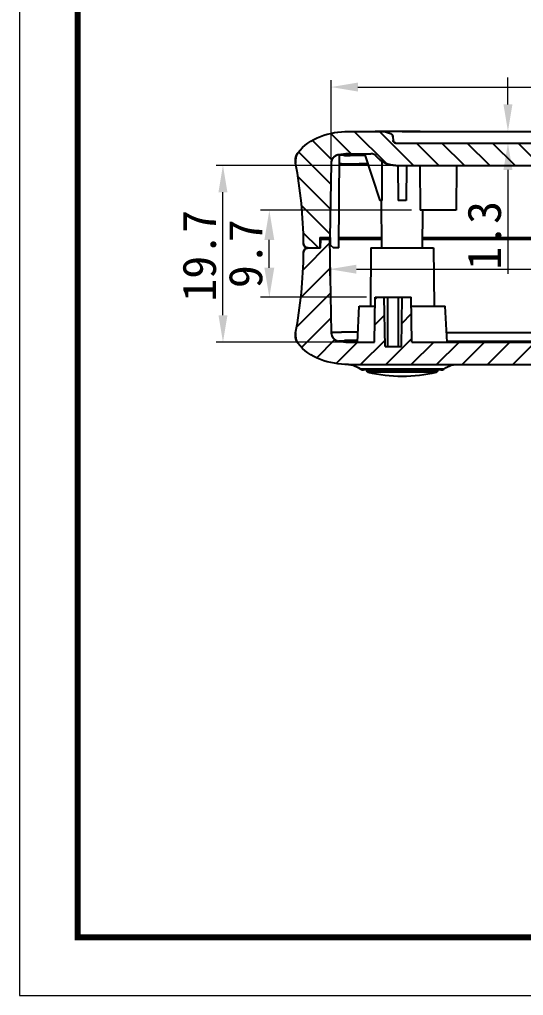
# Model space of a CAD drawing. Header units: millimetres. Extents: x 209 to 585, y 129 to 391.
# Drawn here: x 208.6 to 264.8, y 129.4 to 238.2 of the extents above; entities that cross this region are included whole.
import ezdxf

# ---------------------------------------------------------------- set-up
doc = ezdxf.new("R2010")
doc.units = ezdxf.units.MM
doc.layers.add('02___PRT_ALL_AXES', color=7, linetype='Continuous')
doc.layers.add('06___PRT_ALL_SURFS', color=7, linetype='Continuous')
doc.layers.add('dim', color=82, linetype='Continuous', lineweight=9)
doc.layers.add('from', color=7, linetype='Continuous', lineweight=13)
doc.styles.add('宋体', font='SimSun.ttf')
doc.dimstyles.new('YanXiu', dxfattribs={"dimscale": 1.5, "dimtxt": 2.5, "dimasz": 2.2, "dimexe": 0.65, "dimexo": 0.65, "dimgap": 0.5, "dimtad": 1, "dimdsep": 46, "dimtxsty": '宋体', "dimcen": 0, "dimclrd": 3, "dimclre": 3, "dimclrt": 3, "dimazin": 2, "dimtfac": 1, "dimtofl": 0, "dimtmove": 0, "dimatfit": 3, "dimfxl": 0, "dimlwd": 5, "dimlwe": 5, "dimarcsym": 0})

# ---------------------------------------------------------------- blocks, each defined once
blk = doc.blocks.new('*D7')
at = {"layer": 'Defpoints', "color": 0}
for p in [(231.24, 221.94), (250.74, 221.94), (245.23, 202.24)]:
    blk.add_point(p, dxfattribs=at)
at = {"layer": 'dim', "color": 3, "lineweight": 5}
for p, q in [((249.99, 221.94), (230.49, 221.94)), ((231.24, 205.24), (231.24, 218.94)), ((244.48, 202.24), (230.49, 202.24))]:
    blk.add_line(p, q, dxfattribs=at)
at = {"layer": 'dim', "color": 3}
for points in [[(230.74, 218.94), (231.74, 218.94), (231.24, 221.94)], [(230.74, 205.24), (231.74, 205.24), (231.24, 202.24)]]:
    blk.add_solid(points, dxfattribs=at)
at = {"layer": 'dim', "color": 3, "insert": (228.62, 211.86), "char_height": 3.75, "attachment_point": 5, "rotation": 90, "style": '宋体'}
blk.add_mtext('19.7', dxfattribs=at)
blk = doc.blocks.new('*D8')
at = {"layer": 'Defpoints', "color": 0}
for p in [(313.14, 230.68), (313.14, 222.39), (243.29, 221.94)]:
    blk.add_point(p, dxfattribs=at)
at = {"layer": 'dim', "color": 3, "lineweight": 5}
for p, q in [((243.29, 222.69), (243.29, 231.43)), ((246.29, 230.68), (310.14, 230.68)), ((313.14, 223.14), (313.14, 231.43))]:
    blk.add_line(p, q, dxfattribs=at)
at = {"layer": 'dim', "color": 3}
for points in [[(246.29, 231.18), (246.29, 230.18), (243.29, 230.68)], [(310.14, 231.18), (310.14, 230.18), (313.14, 230.68)]]:
    blk.add_solid(points, dxfattribs=at)
at = {"layer": 'dim', "color": 3, "insert": (278.21, 233.31), "char_height": 3.75, "attachment_point": 5, "style": '宋体'}
blk.add_mtext('69.85', dxfattribs=at)
blk = doc.blocks.new('*D26')
at = {"color": 3, "lineweight": 5}
for p, q in [((252.26, 216.94), (235.43, 216.94)), ((236.41, 210.54), (236.41, 213.64)), ((247.26, 207.24), (235.43, 207.24))]:
    blk.add_line(p, q, dxfattribs=at)
at = {"color": 3}
for points in [[(235.86, 213.64), (236.96, 213.64), (236.41, 216.94)], [(235.86, 210.54), (236.96, 210.54), (236.41, 207.24)]]:
    blk.add_solid(points, dxfattribs=at)
at = {"layer": 'Defpoints', "color": 0}
for p in [(236.41, 216.94), (253.23, 216.94), (248.23, 207.24)]:
    blk.add_point(p, dxfattribs=at)
at = {"color": 3, "insert": (233.78, 212.09), "char_height": 3.75, "attachment_point": 5, "rotation": 90, "style": '宋体'}
blk.add_mtext('9.7', dxfattribs=at)
blk = doc.blocks.new('*D37')
at = {"layer": 'Defpoints', "color": 0}
for p in [(251.23, 225.74), (258.48, 224.44), (263.02, 224.44)]:
    blk.add_point(p, dxfattribs=at)
at = {"layer": 'dim', "color": 3, "lineweight": 5}
for p, q in [((263.02, 228.74), (263.02, 231.74)), ((251.98, 225.74), (263.77, 225.74)), ((259.23, 224.44), (263.77, 224.44)), ((263.02, 221.44), (263.02, 209.87))]:
    blk.add_line(p, q, dxfattribs=at)
at = {"layer": 'dim', "color": 3}
for points in [[(262.52, 228.74), (263.52, 228.74), (263.02, 225.74)], [(262.52, 221.44), (263.52, 221.44), (263.02, 224.44)]]:
    blk.add_solid(points, dxfattribs=at)
at = {"layer": 'dim', "color": 3, "insert": (260.4, 214.15), "char_height": 3.75, "attachment_point": 5, "rotation": 90, "style": '宋体'}
blk.add_mtext('1.3', dxfattribs=at)
blk = doc.blocks.new('*D38')
at = {"layer": 'Defpoints', "color": 0}
for p in [(243.13, 213.74), (313.33, 213.74), (313.33, 210.37)]:
    blk.add_point(p, dxfattribs=at)
at = {"layer": 'dim', "color": 3, "lineweight": 5}
for p, q in [((243.13, 212.99), (243.13, 209.62)), ((313.33, 212.99), (313.33, 209.62)), ((246.13, 210.37), (310.33, 210.37))]:
    blk.add_line(p, q, dxfattribs=at)
at = {"layer": 'dim', "color": 3}
for points in [[(246.13, 210.87), (246.13, 209.87), (243.13, 210.37)], [(310.33, 210.87), (310.33, 209.87), (313.33, 210.37)]]:
    blk.add_solid(points, dxfattribs=at)
at = {"layer": 'dim', "color": 3, "insert": (278.23, 212.99), "char_height": 3.75, "attachment_point": 5, "style": '宋体'}
blk.add_mtext('70.2', dxfattribs=at)

msp = doc.modelspace()

# ---------------------------------------------------------------- hatches: boundary and pattern name
at = {"linetype": 'Continuous'}
h = msp.add_hatch(dxfattribs=at)
h.set_pattern_fill('DEFAULT__2', color=2, scale=2, angle=135, style=0, pattern_type=0)
h.set_pattern_definition([(135, (174.3727, 136.0105), (-1.414214, -1.414214), [])])
edge = h.paths.add_edge_path()
edge.add_line((240.728, 212.736), (242.03, 212.736))
edge.add_spline(control_points=[(240.728, 212.736), (240.437, 212.736), (240.231, 212.94), (240.228, 213.231)], knot_values=[0, 0, 0, 0, 1, 1, 1, 1], weights=[1, 0.8070495, 0.8070495, 1], degree=3, periodic=0)
edge.add_arc((189.68, 212.731), 50.55, 0.56679, 10.78594)
edge.add_spline(control_points=[(239.337, 222.191), (239.258, 222.607), (239.352, 223.02), (239.603, 223.361)], knot_values=[0, 0, 0, 0, 1, 1, 1, 1], weights=[1, 0.9443109, 0.9443109, 1], degree=3, periodic=0)
edge.add_spline(control_points=[(239.603, 223.361), (240.783, 224.963), (243.238, 225.736), (245.23, 225.736)], knot_values=[0, 0, 0, 0, 1, 1, 1, 1], degree=3, periodic=0)
edge.add_line((245.23, 225.736), (248.23, 225.736))
edge.add_spline(control_points=[(248.23, 225.736), (249.223, 225.736), (249.827, 225.621), (250.108, 225.336)], knot_values=[0, 0, 0, 0, 1, 1, 1, 1], degree=3, periodic=0)
edge.add_spline(control_points=[(250.108, 225.336), (250.16, 225.283), (250.189, 225.215), (250.193, 225.141)], knot_values=[0, 0, 0, 0, 1, 1, 1, 1], weights=[1, 0.956699, 0.956699, 1], degree=3, periodic=0)
edge.add_line((250.193, 225.141), (250.215, 224.72))
edge.add_spline(control_points=[(250.515, 224.436), (250.346, 224.436), (250.224, 224.552), (250.215, 224.72)], knot_values=[0, 0, 0, 0, 1, 1, 1, 1], weights=[1, 0.8169162, 0.8169162, 1], degree=3, periodic=0)
edge.add_line((250.515, 224.436), (305.946, 224.436))
edge.add_spline(control_points=[(305.946, 224.436), (306.114, 224.436), (306.236, 224.552), (306.245, 224.72)], knot_values=[0, 0, 0, 0, 1, 1, 1, 1], weights=[1, 0.8169162, 0.8169162, 1], degree=3, periodic=0)
edge.add_line((306.267, 225.141), (306.245, 224.72))
edge.add_spline(control_points=[(306.267, 225.141), (306.271, 225.215), (306.301, 225.283), (306.353, 225.336)], knot_values=[0, 0, 0, 0, 1, 1, 1, 1], weights=[1, 0.956699, 0.956699, 1], degree=3, periodic=0)
edge.add_spline(control_points=[(306.353, 225.336), (306.633, 225.621), (307.238, 225.736), (308.23, 225.736)], knot_values=[0, 0, 0, 0, 1, 1, 1, 1], degree=3, periodic=0)
edge.add_line((308.23, 225.736), (311.23, 225.736))
edge.add_spline(control_points=[(311.23, 225.736), (313.223, 225.736), (315.677, 224.963), (316.857, 223.361)], knot_values=[0, 0, 0, 0, 1, 1, 1, 1], degree=3, periodic=0)
edge.add_spline(control_points=[(316.857, 223.361), (317.109, 223.02), (317.203, 222.607), (317.123, 222.191)], knot_values=[0, 0, 0, 0, 1, 1, 1, 1], weights=[1, 0.9443109, 0.9443109, 1], degree=3, periodic=0)
edge.add_arc((366.641, 212.754), 50.409, 169.2108, 169.83864)
edge.add_spline(control_points=[(317.023, 221.648), (316.978, 221.398), (316.784, 221.236), (316.531, 221.236)], knot_values=[0, 0, 0, 0, 1, 1, 1, 1], weights=[1, 0.8446327, 0.8446327, 1], degree=3, periodic=0)
edge.add_line((316.531, 221.236), (315.156, 221.236))
edge.add_line((315.156, 221.236), (315.126, 222.386))
edge.add_line((315.126, 222.386), (313.136, 222.386))
edge.add_spline(control_points=[(313.136, 222.386), (313.039, 222.777), (312.746, 223.054), (312.349, 223.128)], knot_values=[0, 0, 0, 0, 1, 1, 1, 1], weights=[1, 0.8940237, 0.8940237, 1], degree=3, periodic=0)
edge.add_spline(control_points=[(312.349, 223.128), (311.96, 223.2), (311.572, 223.236), (311.23, 223.236)], knot_values=[0, 0, 0, 0, 1, 1, 1, 1], degree=3, periodic=0)
edge.add_line((308.73, 223.236), (311.23, 223.236))
edge.add_spline(control_points=[(308.73, 223.236), (308.665, 223.236), (308.539, 223.222), (308.369, 223.166), (308.227, 223.084), (308.158, 223.019), (308.131, 222.986)], knot_values=[0, 0, 0, 0, 0.25, 0.5, 0.75, 1, 1, 1, 1], degree=3, periodic=0)
edge.add_spline(control_points=[(305.946, 221.936), (306.811, 221.936), (307.591, 222.31), (308.131, 222.986)], knot_values=[0, 0, 0, 0, 1, 1, 1, 1], weights=[1, 0.9342585, 0.9342585, 1], degree=3, periodic=0)
edge.add_line((250.515, 221.936), (305.946, 221.936))
edge.add_spline(control_points=[(250.515, 221.936), (249.65, 221.936), (248.87, 222.31), (248.329, 222.986)], knot_values=[0, 0, 0, 0, 1, 1, 1, 1], weights=[1, 0.9342585, 0.9342585, 1], degree=3, periodic=0)
edge.add_spline(control_points=[(248.329, 222.986), (248.302, 223.019), (248.233, 223.084), (248.092, 223.166), (247.922, 223.222), (247.795, 223.236), (247.73, 223.236)], knot_values=[0, 0, 0, 0, 0.25, 0.5, 0.75, 1, 1, 1, 1], degree=3, periodic=0)
edge.add_line((245.23, 223.236), (247.73, 223.236))
edge.add_spline(control_points=[(245.23, 223.236), (244.888, 223.236), (244.5, 223.2), (244.111, 223.128)], knot_values=[0, 0, 0, 0, 1, 1, 1, 1], degree=3, periodic=0)
edge.add_spline(control_points=[(244.111, 223.128), (243.624, 223.037), (243.303, 222.658), (243.295, 222.162)], knot_values=[0, 0, 0, 0, 1, 1, 1, 1], weights=[1, 0.8498129, 0.8498129, 1], degree=3, periodic=0)
edge.add_line((243.295, 222.162), (243.15, 213.886))
edge.add_line((242.06, 213.886), (243.15, 213.886))
edge.add_line((242.06, 213.886), (242.03, 212.736))
h = msp.add_hatch(dxfattribs=at)
h.set_pattern_fill('DEFAULT__1', color=2, scale=2, angle=45, style=0, pattern_type=0)
h.set_pattern_definition([(45, (174.3727, 136.0105), (-1.414214, 1.414214), [])])
edge = h.paths.add_edge_path()
edge.add_line((245.23, 199.736), (265.73, 199.736))
edge.add_spline(control_points=[(245.23, 199.736), (243.238, 199.736), (240.783, 200.509), (239.603, 202.11)], knot_values=[0, 0, 0, 0, 1, 1, 1, 1], degree=3, periodic=0)
edge.add_spline(control_points=[(239.603, 202.11), (239.352, 202.451), (239.258, 202.865), (239.337, 203.281)], knot_values=[0, 0, 0, 0, 1, 1, 1, 1], weights=[1, 0.9443109, 0.9443109, 1], degree=3, periodic=0)
edge.add_arc((189.68, 212.741), 50.55, 349.21406, 359.43321)
edge.add_spline(control_points=[(240.228, 212.241), (240.231, 212.531), (240.437, 212.736), (240.728, 212.736)], knot_values=[0, 0, 0, 0, 1, 1, 1, 1], weights=[1, 0.8070495, 0.8070495, 1], degree=3, periodic=0)
edge.add_line((240.728, 212.736), (242.13, 212.736))
edge.add_line((242.13, 212.736), (242.156, 213.736))
edge.add_line((243.13, 213.736), (242.156, 213.736))
edge.add_line((243.13, 213.736), (243.312, 203.306))
edge.add_spline(control_points=[(243.312, 203.306), (243.321, 202.809), (243.643, 202.429), (244.132, 202.34)], knot_values=[0, 0, 0, 0, 1, 1, 1, 1], weights=[1, 0.8491243, 0.8491243, 1], degree=3, periodic=0)
edge.add_spline(control_points=[(244.132, 202.34), (244.514, 202.27), (244.895, 202.236), (245.23, 202.236)], knot_values=[0, 0, 0, 0, 1, 1, 1, 1], degree=3, periodic=0)
edge.add_line((245.23, 202.236), (248.143, 202.236))
edge.add_line((248.143, 202.236), (248.23, 207.236))
edge.add_line((248.23, 207.236), (249.23, 207.236))
edge.add_line((249.326, 201.736), (249.23, 207.236))
edge.add_line((249.326, 201.736), (251.134, 201.736))
edge.add_line((251.134, 201.736), (251.23, 207.236))
edge.add_line((251.23, 207.236), (252.23, 207.236))
edge.add_line((252.318, 202.236), (252.23, 207.236))
edge.add_line((252.318, 202.236), (304.143, 202.236))
edge.add_line((304.143, 202.236), (304.23, 207.236))
edge.add_line((304.23, 207.236), (305.23, 207.236))
edge.add_line((305.326, 201.736), (305.23, 207.236))
edge.add_line((305.326, 201.736), (307.134, 201.736))
edge.add_line((307.134, 201.736), (307.23, 207.236))
edge.add_line((307.23, 207.236), (308.23, 207.236))
edge.add_line((308.318, 202.236), (308.23, 207.236))
edge.add_line((308.318, 202.236), (311.23, 202.236))
edge.add_spline(control_points=[(311.23, 202.236), (311.566, 202.236), (311.947, 202.27), (312.328, 202.34)], knot_values=[0, 0, 0, 0, 1, 1, 1, 1], degree=3, periodic=0)
edge.add_spline(control_points=[(312.328, 202.34), (312.818, 202.429), (313.14, 202.809), (313.148, 203.306)], knot_values=[0, 0, 0, 0, 1, 1, 1, 1], weights=[1, 0.8491243, 0.8491243, 1], degree=3, periodic=0)
edge.add_line((313.148, 203.306), (313.479, 222.236))
edge.add_line((315.03, 222.236), (313.479, 222.236))
edge.add_line((315.03, 222.236), (315.514, 203.736))
edge.add_line((315.514, 203.736), (316.201, 203.736))
edge.add_line((316.201, 203.736), (316.214, 204.236))
edge.add_line((316.531, 204.236), (316.214, 204.236))
edge.add_spline(control_points=[(316.531, 204.236), (316.784, 204.236), (316.978, 204.073), (317.023, 203.824)], knot_values=[0, 0, 0, 0, 1, 1, 1, 1], weights=[1, 0.8446327, 0.8446327, 1], degree=3, periodic=0)
edge.add_arc((366.641, 212.717), 50.409, 190.16136, 190.7892)
edge.add_spline(control_points=[(317.123, 203.281), (317.203, 202.865), (317.109, 202.451), (316.857, 202.11)], knot_values=[0, 0, 0, 0, 1, 1, 1, 1], weights=[1, 0.9443109, 0.9443109, 1], degree=3, periodic=0)
edge.add_spline(control_points=[(316.857, 202.11), (315.677, 200.509), (313.223, 199.736), (311.23, 199.736)], knot_values=[0, 0, 0, 0, 1, 1, 1, 1], degree=3, periodic=0)
edge.add_line((290.73, 199.736), (311.23, 199.736))
edge.add_line((290.715, 200.036), (290.73, 199.736))
edge.add_line((265.746, 200.036), (290.715, 200.036))
edge.add_line((265.746, 200.036), (265.73, 199.736))

# ---------------------------------------------------------------- linework, layer by layer
at = {"color": 7, "linetype": 'Continuous'}
for p, q in [((245.23, 225.736), (248.23, 225.736)), ((245.23, 225.736), (248.23, 225.736)), ((251.23, 225.736), (305.23, 225.736)), ((250.193, 225.141), (250.215, 224.72)), ((250.193, 225.141), (250.215, 224.72)), ((250.515, 224.436), (305.946, 224.436)), ((250.515, 224.436), (305.946, 224.436)), ((244.15, 212.736), (244.241, 223.127)), ((245.23, 223.236), (247.73, 223.236)), ((245.23, 223.236), (247.73, 223.236)), ((247.037, 223.236), (248.726, 218.036)), ((243.295, 222.162), (243.15, 213.886)), ((243.295, 222.162), (243.15, 213.886)), ((248.942, 222.42), (248.973, 218.036)), ((250.515, 221.936), (305.946, 221.936)), ((250.515, 221.936), (305.946, 221.936)), ((250.742, 221.936), (250.776, 218.036)), ((251.719, 221.936), (251.685, 218.036)), ((253.187, 221.936), (253.23, 216.936)), ((257.274, 221.936), (257.23, 216.936)), ((248.973, 218.036), (248.726, 218.036)), ((248.974, 212.736), (248.928, 218.036)), ((251.685, 218.036), (250.776, 218.036)), ((257.23, 216.936), (253.23, 216.936)), ((253.486, 212.736), (253.523, 216.936)), ((242.06, 213.886), (242.03, 212.736)), ((242.06, 213.886), (242.03, 212.736)), ((242.06, 213.886), (243.23, 213.886)), ((242.06, 213.886), (243.15, 213.886)), ((242.13, 212.736), (242.156, 213.736)), ((242.13, 212.736), (242.156, 213.736)), ((242.156, 213.736), (243.233, 213.736)), ((243.13, 213.736), (242.156, 213.736)), ((243.13, 213.736), (243.312, 203.306)), ((243.13, 213.736), (243.312, 203.306)), ((243.245, 213.036), (243.23, 213.886)), ((244.159, 213.736), (248.965, 213.736)), ((244.16, 213.886), (248.964, 213.886)), ((253.495, 213.736), (276.22, 213.736)), ((253.496, 213.886), (276.22, 213.886)), ((240.728, 212.736), (242.13, 212.736)), ((240.728, 212.736), (242.03, 212.736)), ((240.728, 212.736), (242.13, 212.736)), ((243.245, 213.036), (243.55, 212.736)), ((244.15, 212.736), (243.55, 212.736)), ((247.73, 212.736), (247.674, 206.236)), ((247.732, 212.736), (254.729, 212.736)), ((254.73, 212.736), (254.787, 206.236)), ((248.143, 202.236), (248.23, 207.236)), ((248.143, 202.236), (248.23, 207.236)), ((248.23, 207.236), (252.23, 207.236)), ((248.23, 207.236), (249.23, 207.236)), ((249.326, 201.736), (249.23, 207.236)), ((249.326, 201.736), (249.23, 207.236)), ((249.63, 201.736), (249.63, 207.236)), ((250.83, 201.736), (250.83, 207.236)), ((251.134, 201.736), (251.23, 207.236)), ((251.134, 201.736), (251.23, 207.236)), ((251.23, 207.236), (252.23, 207.236)), ((252.318, 202.236), (252.23, 207.236)), ((252.318, 202.236), (252.23, 207.236)), ((246.23, 202.236), (246.44, 206.236)), ((246.44, 206.236), (248.213, 206.236)), ((252.248, 206.236), (256.021, 206.236)), ((256.23, 202.236), (256.021, 206.236)), ((256.174, 203.306), (276.162, 203.306)), ((245.23, 202.236), (248.143, 202.236)), ((245.23, 202.236), (248.143, 202.236)), ((249.326, 201.736), (251.134, 201.736)), ((249.326, 201.736), (251.134, 201.736)), ((252.318, 202.236), (304.143, 202.236)), ((252.318, 202.236), (304.143, 202.236)), ((256.23, 202.34), (276.143, 202.34)), ((245.23, 199.736), (311.23, 199.736)), ((245.23, 199.736), (265.73, 199.736)), ((246.909, 199.241), (246.603, 199.241)), ((247.425, 199.241), (246.909, 199.241)), ((255.551, 199.136), (246.909, 199.136)), ((247.258, 199.136), (247.259, 199.089)), ((255.858, 199.241), (247.425, 199.241)), ((255.202, 199.136), (255.202, 199.089)), ((255.202, 199.089), (247.259, 199.089)), ((255.049, 198.899), (247.411, 198.899))]:
    msp.add_line(p, q, dxfattribs=at)
for points in [[(245.23, 199.736), (245.774, 199.664), (246.329, 199.428), (246.603, 199.241)], [(255.858, 199.241), (256.132, 199.428), (256.686, 199.664), (257.23, 199.736)]]:
    msp.add_lwpolyline(points, dxfattribs=at)
for centre, radius, start, end in [((249.894, 225.126), 0.3, 3, 44.52801), ((250.515, 224.736), 0.3, 183, 270), ((240.811, 222.472), 1.5, 143.61892, 190.78925), ((244.295, 222.145), 1, 100.55918, 179), ((245.534, 255.366), 32.312, 268.67793, 269.35226), ((189.68, 212.731), 50.55, 0.56679, 10.78594), ((189.68, 212.731), 50.55, 0.56679, 10.78594), ((245.758, 273.041), 49.989, 269.32467, 269.62364), ((250.515, 224.736), 2.8, 218.68219, 270), ((189.68, 212.741), 50.55, 349.21406, 359.43321), ((189.68, 212.741), 50.55, 349.21406, 359.43321), ((240.728, 213.236), 0.5, 180.56331, 270), ((240.728, 212.236), 0.5, 90, 179.43669), ((240.811, 203), 1.5, 169.21075, 216.38108), ((244.312, 203.324), 1, 181, 259.62782), ((245.599, 167.048), 35.366, 90.577, 91.27011), ((245.832, 145.161), 57.254, 90.15519, 90.5901), ((245.899, 120.402), 82.013, 89.76186, 90.15473), ((246.909, 199.636), 0.5, 232.20507, 270), ((255.551, 199.636), 0.5, 270, 307.79493), ((247.459, 199.093), 0.2, 181, 256.18294), ((251.23, 214.427), 15.991, 256.18294, 283.81706), ((255.002, 199.093), 0.2, 283.81706, 359)]:
    msp.add_arc(centre, radius, start, end, dxfattribs=at)
for points, start_tangent, end_tangent in [([(239.603, 223.361), (245.23, 225.736)], (0.5931531, 0.8050897), (1, 0)), ([(239.603, 223.361), (245.23, 225.736)], (0.5931531, 0.8050897), (1, 0)), ([(248.23, 225.736), (250.108, 225.336)], (1, 0), (0.7012579, -0.7129077)), ([(248.23, 225.736), (250.108, 225.336)], (1, 0), (0.7012579, -0.7129077)), ([(250.108, 225.336), (250.112, 225.331), (250.117, 225.326), (250.121, 225.321), (250.126, 225.316), (250.13, 225.311), (250.134, 225.306), (250.138, 225.3), (250.142, 225.294), (250.146, 225.289), (250.149, 225.283), (250.153, 225.277), (250.156, 225.271), (250.159, 225.265), (250.162, 225.259), (250.165, 225.253), (250.168, 225.247), (250.171, 225.24), (250.174, 225.234), (250.176, 225.227), (250.178, 225.221), (250.18, 225.214), (250.182, 225.208), (250.184, 225.201), (250.186, 225.195), (250.187, 225.188), (250.189, 225.181), (250.19, 225.175), (250.191, 225.168), (250.192, 225.161), (250.192, 225.155), (250.193, 225.148), (250.193, 225.141)], (0.7012579, -0.7129077), (0.052336, -0.9986295)), ([(250.515, 224.436), (250.509, 224.436), (250.502, 224.436), (250.495, 224.436), (250.489, 224.437), (250.482, 224.438), (250.475, 224.438), (250.469, 224.439), (250.462, 224.441), (250.455, 224.442), (250.448, 224.443), (250.442, 224.445), (250.435, 224.447), (250.428, 224.449), (250.421, 224.451), (250.415, 224.453), (250.408, 224.456), (250.401, 224.458), (250.394, 224.461), (250.388, 224.464), (250.381, 224.467), (250.375, 224.471), (250.368, 224.474), (250.362, 224.478), (250.356, 224.482), (250.349, 224.486), (250.343, 224.49), (250.337, 224.494), (250.331, 224.499), (250.325, 224.503), (250.32, 224.508), (250.314, 224.513), (250.308, 224.518), (250.303, 224.523), (250.298, 224.529), (250.293, 224.534), (250.288, 224.54), (250.283, 224.546), (250.278, 224.551), (250.274, 224.557), (250.27, 224.563), (250.265, 224.569), (250.261, 224.576), (250.258, 224.582), (250.254, 224.588), (250.25, 224.595), (250.247, 224.601), (250.244, 224.608), (250.241, 224.614), (250.238, 224.621), (250.235, 224.627), (250.233, 224.634), (250.23, 224.641), (250.228, 224.647), (250.226, 224.654), (250.225, 224.661), (250.223, 224.667), (250.221, 224.674), (250.22, 224.681), (250.219, 224.687), (250.218, 224.694), (250.217, 224.701), (250.216, 224.707), (250.216, 224.714), (250.215, 224.72)], (-1, 0), (-0.052336, 0.9986295)), ([(239.337, 222.191), (239.334, 222.209), (239.331, 222.228), (239.328, 222.246), (239.325, 222.265), (239.323, 222.284), (239.32, 222.303), (239.318, 222.322), (239.316, 222.341), (239.315, 222.36), (239.314, 222.379), (239.313, 222.398), (239.312, 222.417), (239.311, 222.437), (239.311, 222.456), (239.311, 222.475), (239.311, 222.495), (239.311, 222.514), (239.312, 222.533), (239.313, 222.553), (239.314, 222.572), (239.316, 222.592), (239.317, 222.611), (239.319, 222.63), (239.321, 222.65), (239.324, 222.669), (239.327, 222.688), (239.329, 222.708), (239.333, 222.727), (239.336, 222.746), (239.34, 222.766), (239.344, 222.785), (239.348, 222.804), (239.352, 222.823), (239.357, 222.842), (239.362, 222.861), (239.367, 222.88), (239.373, 222.898), (239.378, 222.917), (239.384, 222.936), (239.391, 222.954), (239.397, 222.973), (239.404, 222.991), (239.41, 223.009), (239.418, 223.027), (239.425, 223.045), (239.432, 223.063), (239.44, 223.081), (239.448, 223.099), (239.456, 223.116), (239.465, 223.134), (239.473, 223.151), (239.482, 223.168), (239.491, 223.185), (239.501, 223.202), (239.51, 223.219), (239.52, 223.235), (239.529, 223.251), (239.539, 223.268), (239.55, 223.284), (239.56, 223.3), (239.57, 223.315), (239.581, 223.331), (239.592, 223.346), (239.603, 223.361)], (-0.187197, 0.9823224), (0.5931531, 0.8050897)), ([(244.111, 223.128), (244.102, 223.126), (244.092, 223.124), (244.082, 223.122), (244.072, 223.12), (244.063, 223.118), (244.053, 223.115), (244.043, 223.113), (244.033, 223.11), (244.024, 223.107), (244.014, 223.105), (244.004, 223.102), (243.994, 223.099), (243.984, 223.096), (243.975, 223.092), (243.965, 223.089), (243.955, 223.085), (243.945, 223.082), (243.935, 223.078), (243.926, 223.074), (243.916, 223.07), (243.906, 223.066), (243.897, 223.062), (243.887, 223.058), (243.877, 223.054), (243.868, 223.049), (243.858, 223.045), (243.848, 223.04), (243.839, 223.035), (243.829, 223.03), (243.82, 223.025), (243.81, 223.02), (243.801, 223.015), (243.792, 223.009), (243.782, 223.004), (243.773, 222.998), (243.764, 222.992), (243.755, 222.987), (243.746, 222.981), (243.736, 222.975), (243.727, 222.968), (243.718, 222.962), (243.71, 222.956), (243.701, 222.949), (243.692, 222.943), (243.683, 222.936), (243.674, 222.929), (243.666, 222.922), (243.657, 222.915), (243.649, 222.908), (243.64, 222.901), (243.632, 222.894), (243.624, 222.886), (243.616, 222.879), (243.608, 222.871), (243.599, 222.864), (243.592, 222.856), (243.584, 222.848), (243.576, 222.84), (243.568, 222.832), (243.561, 222.824), (243.553, 222.816), (243.546, 222.808), (243.538, 222.799), (243.531, 222.791), (243.524, 222.782), (243.517, 222.774), (243.51, 222.765), (243.503, 222.756), (243.496, 222.747), (243.49, 222.738), (243.483, 222.729), (243.477, 222.72), (243.47, 222.711), (243.464, 222.702), (243.458, 222.693), (243.452, 222.683), (243.446, 222.674), (243.44, 222.665), (243.435, 222.655), (243.429, 222.646), (243.424, 222.636), (243.418, 222.626), (243.413, 222.617), (243.408, 222.607), (243.403, 222.597), (243.398, 222.587), (243.393, 222.577), (243.388, 222.568), (243.384, 222.558), (243.379, 222.548), (243.375, 222.538), (243.371, 222.528), (243.367, 222.518), (243.363, 222.507), (243.359, 222.497), (243.355, 222.487), (243.351, 222.477), (243.348, 222.467), (243.345, 222.457), (243.341, 222.447), (243.338, 222.436), (243.335, 222.426), (243.332, 222.416), (243.329, 222.406), (243.327, 222.395), (243.324, 222.385), (243.321, 222.375), (243.319, 222.365), (243.317, 222.354), (243.315, 222.344), (243.313, 222.334), (243.311, 222.324), (243.309, 222.313), (243.307, 222.303), (243.306, 222.293), (243.304, 222.283), (243.303, 222.273), (243.302, 222.263), (243.3, 222.252), (243.299, 222.242), (243.299, 222.232), (243.298, 222.222), (243.297, 222.212), (243.296, 222.202), (243.296, 222.192), (243.295, 222.182), (243.295, 222.172), (243.295, 222.162)], (-0.9830662, -0.183251), (-0.0174524, -0.9998477)), ([(245.23, 223.236), (244.111, 223.128)], (-1, 0), (-0.9830662, -0.183251)), ([(245.23, 223.236), (244.111, 223.128)], (-1, 0), (-0.9830662, -0.183251)), ([(244.788, 223.062), (244.652, 223.066), (244.541, 223.07), (244.452, 223.074), (244.378, 223.077), (244.319, 223.081), (244.271, 223.085)], (-0.9997176, 0.0237624), (-0.9967154, 0.0809835)), ([(248.329, 222.986), (248.227, 223.081), (248.087, 223.162), (247.919, 223.216), (247.73, 223.236)], (-0.625, 0.7806247), (-1, 0)), ([(248.329, 222.986), (248.227, 223.081), (248.087, 223.162), (247.919, 223.216), (247.73, 223.236)], (-0.625, 0.7806247), (-1, 0)), ([(247.403, 222.108), (247.194, 222.106), (246.901, 222.103), (246.592, 222.101), (246.264, 222.098), (245.918, 222.096), (245.552, 222.095), (245.173, 222.095), (244.822, 222.096), (244.526, 222.098), (244.286, 222.101), (244.232, 222.102)], (-0.9999334, -0.01154), (-0.9998886, 0.0149274)), ([(247.094, 223.059), (246.993, 223.058), (246.704, 223.055), (246.397, 223.053), (246.073, 223.052), (245.739, 223.052), (245.429, 223.053)], (-0.9999428, -0.0106992), (-0.9999777, 0.0066854)), ([(250.515, 221.936), (250.477, 221.936), (250.439, 221.937), (250.401, 221.938), (250.363, 221.94), (250.324, 221.942), (250.286, 221.945), (250.247, 221.949), (250.209, 221.953), (250.171, 221.957), (250.132, 221.962), (250.093, 221.968), (250.055, 221.974), (250.016, 221.981), (249.978, 221.988), (249.939, 221.996), (249.901, 222.004), (249.863, 222.013), (249.824, 222.022), (249.786, 222.032), (249.748, 222.043), (249.71, 222.054), (249.672, 222.066), (249.634, 222.078), (249.597, 222.091), (249.559, 222.104), (249.522, 222.118), (249.485, 222.132), (249.448, 222.147), (249.411, 222.163), (249.375, 222.178), (249.339, 222.195), (249.303, 222.212), (249.267, 222.229), (249.231, 222.247), (249.196, 222.266), (249.161, 222.285), (249.126, 222.305), (249.092, 222.324), (249.058, 222.345), (249.024, 222.366), (248.99, 222.387), (248.957, 222.409), (248.925, 222.431), (248.892, 222.454), (248.86, 222.477), (248.828, 222.501), (248.797, 222.525), (248.766, 222.549), (248.736, 222.574), (248.706, 222.599), (248.676, 222.625), (248.646, 222.65), (248.618, 222.677), (248.589, 222.703), (248.561, 222.73), (248.534, 222.757), (248.506, 222.785), (248.48, 222.813), (248.453, 222.841), (248.428, 222.869), (248.402, 222.898), (248.378, 222.927), (248.353, 222.956), (248.329, 222.986)], (-1, 0), (-0.625, 0.7806247)), ([(240.728, 212.736), (240.722, 212.736), (240.717, 212.736), (240.711, 212.736), (240.706, 212.736), (240.7, 212.737), (240.694, 212.737), (240.689, 212.737), (240.683, 212.738), (240.677, 212.738), (240.672, 212.739), (240.666, 212.74), (240.66, 212.74), (240.655, 212.741), (240.649, 212.742), (240.643, 212.743), (240.637, 212.744), (240.632, 212.745), (240.626, 212.746), (240.62, 212.748), (240.614, 212.749), (240.608, 212.75), (240.603, 212.752), (240.597, 212.753), (240.591, 212.755), (240.585, 212.757), (240.579, 212.758), (240.574, 212.76), (240.568, 212.762), (240.562, 212.764), (240.556, 212.766), (240.551, 212.768), (240.545, 212.771), (240.539, 212.773), (240.533, 212.775), (240.528, 212.778), (240.522, 212.78), (240.516, 212.783), (240.511, 212.785), (240.505, 212.788), (240.499, 212.791), (240.494, 212.794), (240.488, 212.797), (240.483, 212.8), (240.477, 212.803), (240.472, 212.806), (240.466, 212.81), (240.461, 212.813), (240.456, 212.816), (240.45, 212.82), (240.445, 212.823), (240.44, 212.827), (240.435, 212.831), (240.43, 212.835), (240.424, 212.838), (240.419, 212.842), (240.414, 212.846), (240.409, 212.85), (240.404, 212.855), (240.4, 212.859), (240.395, 212.863), (240.39, 212.867), (240.385, 212.872), (240.381, 212.876), (240.376, 212.881), (240.371, 212.885), (240.367, 212.89), (240.363, 212.894), (240.358, 212.899), (240.354, 212.904), (240.35, 212.909), (240.346, 212.914), (240.341, 212.919), (240.337, 212.923), (240.333, 212.929), (240.33, 212.934), (240.326, 212.939), (240.322, 212.944), (240.318, 212.949), (240.315, 212.954), (240.311, 212.96), (240.308, 212.965), (240.304, 212.97), (240.301, 212.976), (240.298, 212.981), (240.294, 212.987), (240.291, 212.992), (240.288, 212.998), (240.285, 213.003), (240.282, 213.009), (240.28, 213.014), (240.277, 213.02), (240.274, 213.025), (240.272, 213.031), (240.269, 213.037), (240.267, 213.043), (240.264, 213.048), (240.262, 213.054), (240.26, 213.06), (240.258, 213.065), (240.256, 213.071), (240.254, 213.077), (240.252, 213.083), (240.25, 213.089), (240.248, 213.094), (240.247, 213.1), (240.245, 213.106), (240.244, 213.112), (240.242, 213.117), (240.241, 213.123), (240.239, 213.129), (240.238, 213.135), (240.237, 213.141), (240.236, 213.146), (240.235, 213.152), (240.234, 213.158), (240.233, 213.163), (240.232, 213.169), (240.232, 213.175), (240.231, 213.181), (240.23, 213.186), (240.23, 213.192), (240.229, 213.198), (240.229, 213.203), (240.229, 213.209), (240.228, 213.214), (240.228, 213.22), (240.228, 213.225), (240.228, 213.231)], (-1, 0), (-0.0098314, 0.9999517)), ([(240.228, 212.241), (240.228, 212.246), (240.228, 212.252), (240.228, 212.257), (240.229, 212.263), (240.229, 212.269), (240.229, 212.274), (240.23, 212.28), (240.23, 212.285), (240.231, 212.291), (240.232, 212.297), (240.232, 212.302), (240.233, 212.308), (240.234, 212.314), (240.235, 212.32), (240.236, 212.325), (240.237, 212.331), (240.238, 212.337), (240.239, 212.343), (240.241, 212.348), (240.242, 212.354), (240.244, 212.36), (240.245, 212.366), (240.247, 212.372), (240.248, 212.377), (240.25, 212.383), (240.252, 212.389), (240.254, 212.395), (240.256, 212.4), (240.258, 212.406), (240.26, 212.412), (240.262, 212.418), (240.264, 212.423), (240.267, 212.429), (240.269, 212.435), (240.272, 212.441), (240.274, 212.446), (240.277, 212.452), (240.28, 212.457), (240.282, 212.463), (240.285, 212.469), (240.288, 212.474), (240.291, 212.48), (240.294, 212.485), (240.298, 212.491), (240.301, 212.496), (240.304, 212.501), (240.308, 212.507), (240.311, 212.512), (240.315, 212.517), (240.318, 212.523), (240.322, 212.528), (240.326, 212.533), (240.33, 212.538), (240.333, 212.543), (240.337, 212.548), (240.341, 212.553), (240.346, 212.558), (240.35, 212.563), (240.354, 212.568), (240.358, 212.573), (240.363, 212.577), (240.367, 212.582), (240.371, 212.587), (240.376, 212.591), (240.381, 212.596), (240.385, 212.6), (240.39, 212.604), (240.395, 212.609), (240.4, 212.613), (240.404, 212.617), (240.409, 212.621), (240.414, 212.625), (240.419, 212.629), (240.424, 212.633), (240.43, 212.637), (240.435, 212.641), (240.44, 212.645), (240.445, 212.648), (240.45, 212.652), (240.456, 212.655), (240.461, 212.659), (240.466, 212.662), (240.472, 212.665), (240.477, 212.669), (240.483, 212.672), (240.488, 212.675), (240.494, 212.678), (240.499, 212.681), (240.505, 212.683), (240.511, 212.686), (240.516, 212.689), (240.522, 212.691), (240.528, 212.694), (240.533, 212.696), (240.539, 212.699), (240.545, 212.701), (240.551, 212.703), (240.556, 212.705), (240.562, 212.708), (240.568, 212.71), (240.574, 212.711), (240.579, 212.713), (240.585, 212.715), (240.591, 212.717), (240.597, 212.718), (240.603, 212.72), (240.608, 212.721), (240.614, 212.723), (240.62, 212.724), (240.626, 212.725), (240.632, 212.726), (240.637, 212.728), (240.643, 212.729), (240.649, 212.73), (240.655, 212.73), (240.66, 212.731), (240.666, 212.732), (240.672, 212.733), (240.677, 212.733), (240.683, 212.734), (240.689, 212.734), (240.694, 212.735), (240.7, 212.735), (240.706, 212.735), (240.711, 212.736), (240.717, 212.736), (240.722, 212.736), (240.728, 212.736)], (0.0098314, 0.9999517), (1, 0)), ([(239.603, 202.11), (239.592, 202.126), (239.581, 202.141), (239.57, 202.156), (239.56, 202.172), (239.55, 202.188), (239.539, 202.204), (239.529, 202.22), (239.52, 202.237), (239.51, 202.253), (239.501, 202.27), (239.491, 202.287), (239.482, 202.304), (239.473, 202.321), (239.465, 202.338), (239.456, 202.355), (239.448, 202.373), (239.44, 202.391), (239.432, 202.408), (239.425, 202.426), (239.418, 202.444), (239.41, 202.462), (239.404, 202.481), (239.397, 202.499), (239.391, 202.517), (239.384, 202.536), (239.378, 202.555), (239.373, 202.573), (239.367, 202.592), (239.362, 202.611), (239.357, 202.63), (239.352, 202.649), (239.348, 202.668), (239.344, 202.687), (239.34, 202.706), (239.336, 202.725), (239.333, 202.745), (239.329, 202.764), (239.327, 202.783), (239.324, 202.803), (239.321, 202.822), (239.319, 202.841), (239.317, 202.861), (239.316, 202.88), (239.314, 202.9), (239.313, 202.919), (239.312, 202.938), (239.311, 202.958), (239.311, 202.977), (239.311, 202.996), (239.311, 203.016), (239.311, 203.035), (239.312, 203.054), (239.313, 203.074), (239.314, 203.093), (239.315, 203.112), (239.316, 203.131), (239.318, 203.15), (239.32, 203.169), (239.323, 203.188), (239.325, 203.206), (239.328, 203.225), (239.331, 203.244), (239.334, 203.262), (239.337, 203.281)], (-0.5931531, 0.8050897), (0.187197, 0.9823224)), ([(243.312, 203.316), (243.322, 203.323), (243.331, 203.325), (243.342, 203.327), (243.358, 203.33), (243.378, 203.332), (243.405, 203.335), (243.439, 203.338), (243.482, 203.342)], (0.4220078, 0.9065922), (0.9976289, 0.0688224)), ([(243.312, 203.306), (243.313, 203.296), (243.313, 203.286), (243.313, 203.276), (243.314, 203.266), (243.314, 203.256), (243.315, 203.246), (243.316, 203.236), (243.317, 203.226), (243.318, 203.216), (243.319, 203.206), (243.32, 203.195), (243.322, 203.185), (243.323, 203.175), (243.325, 203.165), (243.327, 203.155), (243.328, 203.144), (243.33, 203.134), (243.332, 203.124), (243.334, 203.114), (243.337, 203.103), (243.339, 203.093), (243.342, 203.083), (243.344, 203.073), (243.347, 203.062), (243.35, 203.052), (243.353, 203.042), (243.356, 203.032), (243.359, 203.021), (243.362, 203.011), (243.366, 203.001), (243.369, 202.991), (243.373, 202.98), (243.377, 202.97), (243.381, 202.96), (243.385, 202.95), (243.389, 202.94), (243.393, 202.93), (243.397, 202.92), (243.402, 202.91), (243.406, 202.9), (243.411, 202.89), (243.416, 202.88), (243.421, 202.87), (243.426, 202.861), (243.431, 202.851), (243.436, 202.841), (243.442, 202.831), (243.447, 202.822), (243.453, 202.812), (243.458, 202.803), (243.464, 202.793), (243.47, 202.784), (243.476, 202.775), (243.482, 202.765), (243.489, 202.756), (243.495, 202.747), (243.502, 202.738), (243.508, 202.729), (243.515, 202.72), (243.522, 202.711), (243.528, 202.702), (243.535, 202.694), (243.543, 202.685), (243.55, 202.677), (243.557, 202.668), (243.564, 202.66), (243.572, 202.651), (243.579, 202.643), (243.587, 202.635), (243.595, 202.627), (243.602, 202.619), (243.61, 202.611), (243.618, 202.603), (243.626, 202.596), (243.635, 202.588), (243.643, 202.581), (243.651, 202.573), (243.659, 202.566), (243.668, 202.559), (243.676, 202.552), (243.685, 202.545), (243.694, 202.538), (243.702, 202.531), (243.711, 202.524), (243.72, 202.518), (243.729, 202.511), (243.738, 202.505), (243.747, 202.499), (243.756, 202.493), (243.765, 202.486), (243.774, 202.481), (243.783, 202.475), (243.793, 202.469), (243.802, 202.463), (243.811, 202.458), (243.821, 202.453), (243.83, 202.447), (243.84, 202.442), (243.849, 202.437), (243.859, 202.432), (243.868, 202.427), (243.878, 202.423), (243.888, 202.418), (243.897, 202.414), (243.907, 202.409), (243.917, 202.405), (243.926, 202.401), (243.936, 202.397), (243.946, 202.393), (243.956, 202.389), (243.965, 202.386), (243.975, 202.382), (243.985, 202.379), (243.995, 202.375), (244.005, 202.372), (244.015, 202.369), (244.024, 202.366), (244.034, 202.363), (244.044, 202.36), (244.054, 202.357), (244.064, 202.355), (244.073, 202.352), (244.083, 202.35), (244.093, 202.348), (244.103, 202.346), (244.113, 202.344), (244.122, 202.342), (244.132, 202.34)], (0.0174524, -0.9998477), (0.983659, -0.1800416)), ([(243.482, 203.342), (243.537, 203.345), (243.604, 203.349), (243.686, 203.352), (243.78, 203.355), (243.884, 203.359), (243.996, 203.361), (244.119, 203.364), (244.257, 203.366), (244.417, 203.368), (244.606, 203.37), (244.831, 203.371), (245.099, 203.372), (245.408, 203.373), (245.741, 203.372), (246.084, 203.371), (246.29, 203.369)], (0.9976289, 0.0688224), (0.9999799, -0.0063479)), ([(244.263, 202.38), (244.309, 202.384), (244.367, 202.388), (244.438, 202.392), (244.52, 202.396), (244.61, 202.399), (244.708, 202.402), (244.815, 202.405)], (0.9956856, 0.092791), (0.99973, 0.023237)), ([(245.23, 199.736), (239.603, 202.11)], (-1, 0), (-0.5931531, 0.8050897)), ([(245.23, 199.736), (239.603, 202.11)], (-1, 0), (-0.5931531, 0.8050897)), ([(244.132, 202.34), (244.127, 202.348), (244.132, 202.359), (244.146, 202.364), (244.159, 202.367), (244.176, 202.37), (244.198, 202.373), (244.227, 202.377), (244.263, 202.38)], (-0.7484201, 0.6632249), (0.9956856, 0.092791)), ([(244.132, 202.34), (245.23, 202.236)], (0.983659, -0.1800416), (1, 0)), ([(244.132, 202.34), (245.23, 202.236)], (0.983659, -0.1800416), (1, 0))]:
    msp.add_spline(points, degree=3, dxfattribs=dict(at, start_tangent=start_tangent, end_tangent=end_tangent))
at = {"layer": '02___PRT_ALL_AXES', "color": 7, "linetype": 'Continuous'}
for p, q in [((247.258, 199.136), (247.259, 199.089)), ((255.202, 199.136), (255.202, 199.089))]:
    msp.add_line(p, q, dxfattribs=at)
at = {"layer": '06___PRT_ALL_SURFS', "color": 7, "linetype": 'Continuous'}
msp.add_line((253.23, 225.736), (248.23, 225.736), dxfattribs=at)
at = {"layer": 'from'}
msp.add_lwpolyline([(208.556, 129.396), (584.535, 129.396), (584.535, 390.668), (208.556, 390.668)], close=True, dxfattribs=at)
at = {"layer": 'from', "const_width": 0.648}
msp.add_lwpolyline([(215.035, 135.876), (215.035, 384.189), (578.056, 384.189), (578.056, 135.876), (215.035, 135.876)], dxfattribs=at)

# ---------------------------------------------------------------- dimensions: what is measured, and where the dimension line sits
dim = msp.add_linear_dim(base=(236.407, 216.936), p1=(248.23, 207.236), p2=(253.23, 216.936), angle=90, dimstyle='YanXiu')
dim.commit()
dim.dimension.update_dxf_attribs({"geometry": '*D26', "text_midpoint": (233.782, 212.086)})
at = {"layer": 'dim'}
for base, p1, p2, picture, middle in [((313.1365, 230.6841), (243.2909, 221.9358), (313.1365, 222.3858), '*D8', (278.2137, 233.3088)), ((313.33, 210.369), (243.13, 213.736), (313.33, 213.736), '*D38', (278.23, 212.994))]:
    dim = msp.add_linear_dim(base=base, p1=p1, p2=p2, dimstyle='YanXiu', override={"dimasz": 2, "dimexe": 0.49975, "dimexo": 0.49975, "dimgap": 0.49975}, dxfattribs=at)
    dim.commit()
    dim.dimension.update_dxf_attribs({"geometry": picture, "text_midpoint": middle})
dim = msp.add_linear_dim(base=(263.021, 224.436), p1=(251.23, 225.736), p2=(258.481, 224.436), angle=90, dimstyle='YanXiu', override={"dimasz": 2, "dimexe": 0.49975, "dimexo": 0.49975, "dimgap": 0.49975}, dxfattribs=at)
dim.commit()
dim.dimension.update_dxf_attribs({"geometry": '*D37', "text_midpoint": (260.397, 214.155)})
dim = msp.add_linear_dim(base=(231.24, 221.936), p1=(245.23, 202.236), p2=(250.742, 221.936), angle=90, dimstyle='YanXiu', override={"dimasz": 2, "dimexe": 0.49975, "dimexo": 0.49975, "dimgap": 0.49975}, dxfattribs=at)
dim.commit()
dim.dimension.update_dxf_attribs({"geometry": '*D7', "text_midpoint": (231.24, 211.863), "dimtype": 160})

doc.saveas('drawing.dxf')
